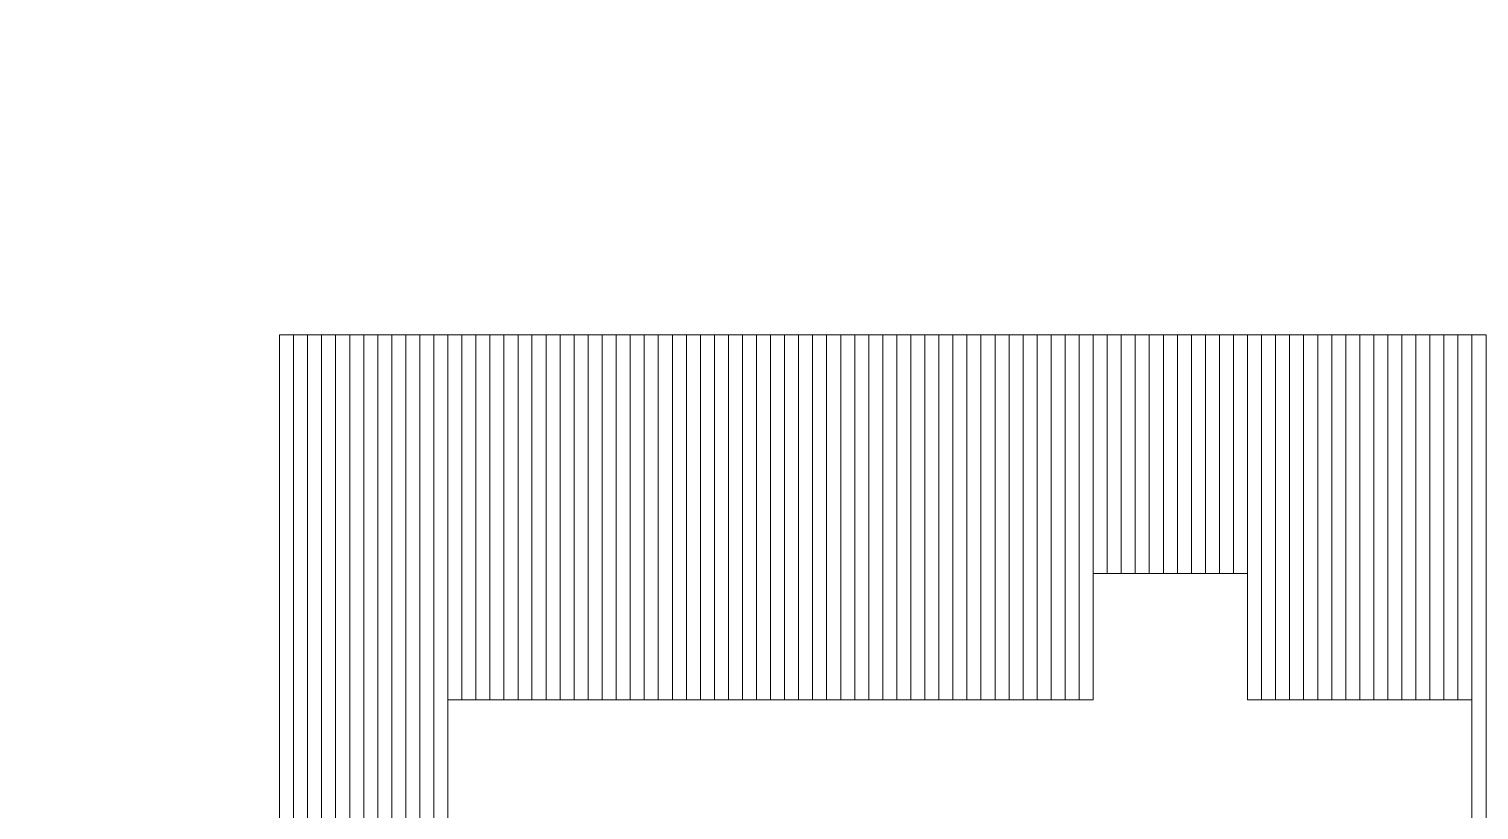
# Model space of a CAD drawing. Header units: millimetres. Extents: x -90 to 99, y -65 to 67.
# Drawn here: x -50.941 to -48.315, y 24.238 to 25.651 of the extents above; entities that cross this region are included whole.
import ezdxf

# ---------------------------------------------------------------- set-up
doc = ezdxf.new("R2010")
doc.units = ezdxf.units.MM
doc.header["$MEASUREMENT"] = 0
doc.layers.add('BG_OUTLINE', color=7, linetype='Continuous')
doc.layers.add('MA_PEN3', color=7, linetype='Continuous')

msp = doc.modelspace()

# ---------------------------------------------------------------- linework, layer by layer
at = {"layer": 'BG_OUTLINE', "color": 3, "lineweight": 9}
msp.add_open_spline([(-71.7269, -61.8795), (-71.7269, -61.8795), (-71.7343, 42.2681), (-71.7343, 42.2681), (-71.7343, 42.2681), (-71.7348, 43.0066), (-71.4419, 43.715), (-70.92, 44.2375), (-70.92, 44.2375), (-70.3982, 44.76), (-69.6866, 45.0538), (-68.9482, 45.0543), (-68.9482, 45.0543), (-68.9482, 45.0543), (75.2046, 45.0543), (75.2046, 45.0543), (75.2046, 45.0543), (76.8319, 45.0552), (78.1763, 43.7805), (78.2661, 42.1556), (78.2661, 42.1556), (78.2661, 42.1556), (78.2661, 31.2814), (78.2661, 31.2814), (78.2661, 31.2814), (78.2661, 31.2814), (72.2646, 31.2814), (72.2646, 31.2814), (72.2646, 31.2814), (72.2646, 31.2814), (72.2646, 26.9814), (72.2646, 26.9814), (72.2646, 26.9814), (72.2646, 26.9814), (78.2661, 26.9814), (78.2661, 26.9814), (78.2661, 26.9814), (78.2661, 26.9814), (78.2661, 18.6553), (78.2661, 18.6553), (78.2661, 18.6553), (78.2661, 18.6553), (72.2496, 18.6553), (72.2496, 18.6553), (72.2496, 18.6553), (72.2496, 18.6553), (72.2496, 14.3553), (72.2496, 14.3553), (72.2496, 14.3553), (72.2496, 14.3553), (78.2661, 14.3553), (78.2661, 14.3553), (78.2661, 14.3553), (78.2661, 14.3553), (78.2661, 9.255), (78.2661, 9.255), (78.2661, 9.255), (78.2661, 9.255), (72.2648, 9.255), (72.2648, 9.255), (72.2648, 9.255), (72.2648, 9.255), (72.2648, 4.955), (72.2648, 4.955), (72.2648, 4.955), (72.2648, 4.955), (78.2661, 4.955), (78.2661, 4.955), (78.2661, 4.955), (78.2661, 4.955), (78.2661, -3.3762), (78.2661, -3.3762), (78.2661, -3.3762), (78.2661, -3.3762), (72.2445, -3.3762), (72.2445, -3.3762), (72.2445, -3.3762), (72.2445, -3.3762), (72.2445, -7.6762), (72.2445, -7.6762), (72.2445, -7.6762), (72.2445, -7.6762), (78.2661, -7.6762), (78.2661, -7.6762), (78.2661, -7.6762), (78.2661, -7.6762), (78.2661, -12.7615), (78.2661, -12.7615), (78.2661, -12.7615), (78.2661, -12.7615), (72.2651, -12.7615), (72.2651, -12.7615), (72.2651, -12.7615), (72.2651, -12.7615), (72.2651, -17.0615), (72.2651, -17.0615), (72.2651, -17.0615), (72.2651, -17.0615), (78.2661, -17.0615), (78.2661, -17.0615), (78.2661, -17.0615), (78.2661, -17.0615), (78.2661, -25.4097), (78.2661, -25.4097), (78.2661, -25.4097), (78.2661, -25.4097), (72.2656, -25.4097), (72.2656, -25.4097), (72.2656, -25.4097), (72.2656, -25.4097), (72.2656, -29.7097), (72.2656, -29.7097), (72.2656, -29.7097), (72.2656, -29.7097), (78.2661, -29.7097), (78.2661, -29.7097), (78.2661, -29.7097), (78.2661, -29.7097), (78.2661, -34.793), (78.2661, -34.793), (78.2661, -34.793), (78.2661, -34.793), (72.2679, -34.793), (72.2679, -34.793), (72.2679, -34.793), (72.2679, -34.793), (72.2679, -39.0929), (72.2679, -39.0929), (72.2679, -39.0929), (72.2679, -39.0929), (78.2661, -39.0929), (78.2661, -39.0929), (78.2661, -39.0929), (78.2661, -39.0929), (78.2661, -47.4269), (78.2661, -47.4269), (78.2661, -47.4269), (78.2661, -47.4269), (72.2679, -47.4269), (72.2679, -47.4269), (72.2679, -47.4269), (72.2679, -47.4269), (72.2679, -51.7269), (72.2679, -51.7269), (72.2679, -51.7269), (72.2679, -51.7269), (78.2661, -51.7269), (78.2661, -51.7269), (78.2661, -51.7269), (78.2661, -51.7269), (78.2661, -51.8138), (78.2661, -51.8138), (78.2661, -51.8138), (78.2661, -51.8138), (78.2656, -61.8468), (78.2656, -61.8468), (78.2656, -61.8468), (78.2661, -62.6669), (77.9407, -63.4536), (77.3612, -64.0339), (77.3612, -64.0339), (76.7817, -64.6142), (75.9915, -64.9405), (75.1713, -64.941), (75.1713, -64.941), (75.1713, -64.941), (-68.6609, -64.9456), (-68.6609, -64.9456), (-68.6609, -64.9456), (-69.4735, -64.9461), (-70.2531, -64.6237), (-70.8281, -64.0495), (-70.8281, -64.0495), (-71.4031, -63.4752), (-71.7264, -62.6922), (-71.7269, -61.8795)], degree=3, knots=[0, 0, 0, 0, 0.022727, 0.022727, 0.022727, 0.022727, 0.045455, 0.045455, 0.045455, 0.045455, 0.068182, 0.068182, 0.068182, 0.068182, 0.090909, 0.090909, 0.090909, 0.090909, 0.113636, 0.113636, 0.113636, 0.113636, 0.136364, 0.136364, 0.136364, 0.136364, 0.159091, 0.159091, 0.159091, 0.159091, 0.181818, 0.181818, 0.181818, 0.181818, 0.204545, 0.204545, 0.204545, 0.204545, 0.227273, 0.227273, 0.227273, 0.227273, 0.25, 0.25, 0.25, 0.25, 0.272727, 0.272727, 0.272727, 0.272727, 0.295455, 0.295455, 0.295455, 0.295455, 0.318182, 0.318182, 0.318182, 0.318182, 0.340909, 0.340909, 0.340909, 0.340909, 0.363636, 0.363636, 0.363636, 0.363636, 0.386364, 0.386364, 0.386364, 0.386364, 0.409091, 0.409091, 0.409091, 0.409091, 0.431818, 0.431818, 0.431818, 0.431818, 0.454545, 0.454545, 0.454545, 0.454545, 0.477273, 0.477273, 0.477273, 0.477273, 0.5, 0.5, 0.5, 0.5, 0.522727, 0.522727, 0.522727, 0.522727, 0.545455, 0.545455, 0.545455, 0.545455, 0.568182, 0.568182, 0.568182, 0.568182, 0.590909, 0.590909, 0.590909, 0.590909, 0.613636, 0.613636, 0.613636, 0.613636, 0.636364, 0.636364, 0.636364, 0.636364, 0.659091, 0.659091, 0.659091, 0.659091, 0.681818, 0.681818, 0.681818, 0.681818, 0.704545, 0.704545, 0.704545, 0.704545, 0.727273, 0.727273, 0.727273, 0.727273, 0.75, 0.75, 0.75, 0.75, 0.772727, 0.772727, 0.772727, 0.772727, 0.795455, 0.795455, 0.795455, 0.795455, 0.818182, 0.818182, 0.818182, 0.818182, 0.840909, 0.840909, 0.840909, 0.840909, 0.863636, 0.863636, 0.863636, 0.863636, 0.886364, 0.886364, 0.886364, 0.886364, 0.909091, 0.909091, 0.909091, 0.909091, 0.931818, 0.931818, 0.931818, 0.931818, 0.954545, 0.954545, 0.954545, 0.954545, 0.977273, 0.977273, 0.977273, 0.977273, 1, 1, 1, 1], dxfattribs=at)
at = {"layer": 'MA_PEN3', "color": 5, "lineweight": 9}
for points in [[(-50.4617, 12.6512), (-50.4617, 12.6512), (-50.4871, 12.6512), (-50.4871, 12.6512), (-50.4871, 12.6512), (-50.4871, 12.6512), (-50.4871, 25.0972), (-50.4871, 25.0972), (-50.4871, 25.0972), (-50.4871, 25.0972), (-50.4617, 25.0972), (-50.4617, 25.0972), (-50.4617, 25.0972), (-50.4617, 25.0972), (-50.4617, 12.6512), (-50.4617, 12.6512)], [(-50.4363, 12.6512), (-50.4363, 12.6512), (-50.4617, 12.6512), (-50.4617, 12.6512), (-50.4617, 12.6512), (-50.4617, 12.6512), (-50.4617, 25.0972), (-50.4617, 25.0972), (-50.4617, 25.0972), (-50.4617, 25.0972), (-50.4363, 25.0972), (-50.4363, 25.0972), (-50.4363, 25.0972), (-50.4363, 25.0972), (-50.4363, 12.6512), (-50.4363, 12.6512)], [(-50.4109, 12.6512), (-50.4109, 12.6512), (-50.4363, 12.6512), (-50.4363, 12.6512), (-50.4363, 12.6512), (-50.4363, 12.6512), (-50.4363, 25.0972), (-50.4363, 25.0972), (-50.4363, 25.0972), (-50.4363, 25.0972), (-50.4109, 25.0972), (-50.4109, 25.0972), (-50.4109, 25.0972), (-50.4109, 25.0972), (-50.4109, 12.6512), (-50.4109, 12.6512)], [(-50.3855, 12.6512), (-50.3855, 12.6512), (-50.4109, 12.6512), (-50.4109, 12.6512), (-50.4109, 12.6512), (-50.4109, 12.6512), (-50.4109, 25.0972), (-50.4109, 25.0972), (-50.4109, 25.0972), (-50.4109, 25.0972), (-50.3855, 25.0972), (-50.3855, 25.0972), (-50.3855, 25.0972), (-50.3855, 25.0972), (-50.3855, 12.6512), (-50.3855, 12.6512)], [(-50.3601, 12.6512), (-50.3601, 12.6512), (-50.3855, 12.6512), (-50.3855, 12.6512), (-50.3855, 12.6512), (-50.3855, 12.6512), (-50.3855, 25.0972), (-50.3855, 25.0972), (-50.3855, 25.0972), (-50.3855, 25.0972), (-50.3601, 25.0972), (-50.3601, 25.0972), (-50.3601, 25.0972), (-50.3601, 25.0972), (-50.3601, 12.6512), (-50.3601, 12.6512)], [(-50.3347, 12.6512), (-50.3347, 12.6512), (-50.3601, 12.6512), (-50.3601, 12.6512), (-50.3601, 12.6512), (-50.3601, 12.6512), (-50.3601, 25.0972), (-50.3601, 25.0972), (-50.3601, 25.0972), (-50.3601, 25.0972), (-50.3347, 25.0972), (-50.3347, 25.0972), (-50.3347, 25.0972), (-50.3347, 25.0972), (-50.3347, 12.6512), (-50.3347, 12.6512)], [(-50.3093, 12.6512), (-50.3093, 12.6512), (-50.3347, 12.6512), (-50.3347, 12.6512), (-50.3347, 12.6512), (-50.3347, 12.6512), (-50.3347, 25.0972), (-50.3347, 25.0972), (-50.3347, 25.0972), (-50.3347, 25.0972), (-50.3093, 25.0972), (-50.3093, 25.0972), (-50.3093, 25.0972), (-50.3093, 25.0972), (-50.3093, 12.6512), (-50.3093, 12.6512)], [(-50.2839, 12.6512), (-50.2839, 12.6512), (-50.3093, 12.6512), (-50.3093, 12.6512), (-50.3093, 12.6512), (-50.3093, 12.6512), (-50.3093, 25.0972), (-50.3093, 25.0972), (-50.3093, 25.0972), (-50.3093, 25.0972), (-50.2839, 25.0972), (-50.2839, 25.0972), (-50.2839, 25.0972), (-50.2839, 25.0972), (-50.2839, 12.6512), (-50.2839, 12.6512)], [(-50.2586, 15.7246), (-50.2586, 15.7246), (-50.2839, 15.7246), (-50.2839, 15.7246), (-50.2839, 15.7246), (-50.2839, 15.7246), (-50.2839, 25.0972), (-50.2839, 25.0972), (-50.2839, 25.0972), (-50.2839, 25.0972), (-50.2586, 25.0972), (-50.2586, 25.0972), (-50.2586, 25.0972), (-50.2586, 25.0972), (-50.2586, 15.7246), (-50.2586, 15.7246)], [(-50.2331, 15.7246), (-50.2331, 15.7246), (-50.2586, 15.7246), (-50.2586, 15.7246), (-50.2586, 15.7246), (-50.2586, 15.7246), (-50.2586, 25.0972), (-50.2586, 25.0972), (-50.2586, 25.0972), (-50.2586, 25.0972), (-50.2331, 25.0972), (-50.2331, 25.0972), (-50.2331, 25.0972), (-50.2331, 25.0972), (-50.2331, 15.7246), (-50.2331, 15.7246)], [(-50.2077, 15.7246), (-50.2077, 15.7246), (-50.2331, 15.7246), (-50.2331, 15.7246), (-50.2331, 15.7246), (-50.2331, 15.7246), (-50.2331, 25.0972), (-50.2331, 25.0972), (-50.2331, 25.0972), (-50.2331, 25.0972), (-50.2077, 25.0972), (-50.2077, 25.0972), (-50.2077, 25.0972), (-50.2077, 25.0972), (-50.2077, 15.7246), (-50.2077, 15.7246)], [(-50.1824, 15.7246), (-50.1824, 15.7246), (-50.2077, 15.7246), (-50.2077, 15.7246), (-50.2077, 15.7246), (-50.2077, 15.7246), (-50.2077, 25.0972), (-50.2077, 25.0972), (-50.2077, 25.0972), (-50.2077, 25.0972), (-50.1824, 25.0972), (-50.1824, 25.0972), (-50.1824, 25.0972), (-50.1824, 25.0972), (-50.1824, 15.7246), (-50.1824, 15.7246)], [(-50.1569, 24.4368), (-50.1569, 24.4368), (-50.1824, 24.4368), (-50.1824, 24.4368), (-50.1824, 24.4368), (-50.1824, 24.4368), (-50.1824, 25.0972), (-50.1824, 25.0972), (-50.1824, 25.0972), (-50.1824, 25.0972), (-50.1569, 25.0972), (-50.1569, 25.0972), (-50.1569, 25.0972), (-50.1569, 25.0972), (-50.1569, 24.4368), (-50.1569, 24.4368)], [(-50.1315, 24.4368), (-50.1315, 24.4368), (-50.1569, 24.4368), (-50.1569, 24.4368), (-50.1569, 24.4368), (-50.1569, 24.4368), (-50.1569, 25.0972), (-50.1569, 25.0972), (-50.1569, 25.0972), (-50.1569, 25.0972), (-50.1315, 25.0972), (-50.1315, 25.0972), (-50.1315, 25.0972), (-50.1315, 25.0972), (-50.1315, 24.4368), (-50.1315, 24.4368)], [(-50.1062, 24.4368), (-50.1062, 24.4368), (-50.1315, 24.4368), (-50.1315, 24.4368), (-50.1315, 24.4368), (-50.1315, 24.4368), (-50.1315, 25.0972), (-50.1315, 25.0972), (-50.1315, 25.0972), (-50.1315, 25.0972), (-50.1062, 25.0972), (-50.1062, 25.0972), (-50.1062, 25.0972), (-50.1062, 25.0972), (-50.1062, 24.4368), (-50.1062, 24.4368)], [(-50.0807, 24.4368), (-50.0807, 24.4368), (-50.1062, 24.4368), (-50.1062, 24.4368), (-50.1062, 24.4368), (-50.1062, 24.4368), (-50.1062, 25.0972), (-50.1062, 25.0972), (-50.1062, 25.0972), (-50.1062, 25.0972), (-50.0807, 25.0972), (-50.0807, 25.0972), (-50.0807, 25.0972), (-50.0807, 25.0972), (-50.0807, 24.4368), (-50.0807, 24.4368)], [(-50.0553, 24.4368), (-50.0553, 24.4368), (-50.0807, 24.4368), (-50.0807, 24.4368), (-50.0807, 24.4368), (-50.0807, 24.4368), (-50.0807, 25.0972), (-50.0807, 25.0972), (-50.0807, 25.0972), (-50.0807, 25.0972), (-50.0553, 25.0972), (-50.0553, 25.0972), (-50.0553, 25.0972), (-50.0553, 25.0972), (-50.0553, 24.4368), (-50.0553, 24.4368)], [(-50.03, 24.4368), (-50.03, 24.4368), (-50.0553, 24.4368), (-50.0553, 24.4368), (-50.0553, 24.4368), (-50.0553, 24.4368), (-50.0553, 25.0972), (-50.0553, 25.0972), (-50.0553, 25.0972), (-50.0553, 25.0972), (-50.03, 25.0972), (-50.03, 25.0972), (-50.03, 25.0972), (-50.03, 25.0972), (-50.03, 24.4368), (-50.03, 24.4368)], [(-50.0045, 24.4368), (-50.0045, 24.4368), (-50.03, 24.4368), (-50.03, 24.4368), (-50.03, 24.4368), (-50.03, 24.4368), (-50.03, 25.0972), (-50.03, 25.0972), (-50.03, 25.0972), (-50.03, 25.0972), (-50.0045, 25.0972), (-50.0045, 25.0972), (-50.0045, 25.0972), (-50.0045, 25.0972), (-50.0045, 24.4368), (-50.0045, 24.4368)], [(-49.9791, 24.4368), (-49.9791, 24.4368), (-50.0045, 24.4368), (-50.0045, 24.4368), (-50.0045, 24.4368), (-50.0045, 24.4368), (-50.0045, 25.0972), (-50.0045, 25.0972), (-50.0045, 25.0972), (-50.0045, 25.0972), (-49.9791, 25.0972), (-49.9791, 25.0972), (-49.9791, 25.0972), (-49.9791, 25.0972), (-49.9791, 24.4368), (-49.9791, 24.4368)], [(-49.9538, 24.4368), (-49.9538, 24.4368), (-49.9791, 24.4368), (-49.9791, 24.4368), (-49.9791, 24.4368), (-49.9791, 24.4368), (-49.9791, 25.0972), (-49.9791, 25.0972), (-49.9791, 25.0972), (-49.9791, 25.0972), (-49.9538, 25.0972), (-49.9538, 25.0972), (-49.9538, 25.0972), (-49.9538, 25.0972), (-49.9538, 24.4368), (-49.9538, 24.4368)], [(-49.9283, 24.4368), (-49.9283, 24.4368), (-49.9538, 24.4368), (-49.9538, 24.4368), (-49.9538, 24.4368), (-49.9538, 24.4368), (-49.9538, 25.0972), (-49.9538, 25.0972), (-49.9538, 25.0972), (-49.9538, 25.0972), (-49.9283, 25.0972), (-49.9283, 25.0972), (-49.9283, 25.0972), (-49.9283, 25.0972), (-49.9283, 24.4368), (-49.9283, 24.4368)], [(-49.9029, 24.4368), (-49.9029, 24.4368), (-49.9283, 24.4368), (-49.9283, 24.4368), (-49.9283, 24.4368), (-49.9283, 24.4368), (-49.9283, 25.0972), (-49.9283, 25.0972), (-49.9283, 25.0972), (-49.9283, 25.0972), (-49.9029, 25.0972), (-49.9029, 25.0972), (-49.9029, 25.0972), (-49.9029, 25.0972), (-49.9029, 24.4368), (-49.9029, 24.4368)], [(-49.8776, 24.4368), (-49.8776, 24.4368), (-49.9029, 24.4368), (-49.9029, 24.4368), (-49.9029, 24.4368), (-49.9029, 24.4368), (-49.9029, 25.0972), (-49.9029, 25.0972), (-49.9029, 25.0972), (-49.9029, 25.0972), (-49.8776, 25.0972), (-49.8776, 25.0972), (-49.8776, 25.0972), (-49.8776, 25.0972), (-49.8776, 24.4368), (-49.8776, 24.4368)], [(-49.8521, 24.4368), (-49.8521, 24.4368), (-49.8776, 24.4368), (-49.8776, 24.4368), (-49.8776, 24.4368), (-49.8776, 24.4368), (-49.8776, 25.0972), (-49.8776, 25.0972), (-49.8776, 25.0972), (-49.8776, 25.0972), (-49.8521, 25.0972), (-49.8521, 25.0972), (-49.8521, 25.0972), (-49.8521, 25.0972), (-49.8521, 24.4368), (-49.8521, 24.4368)], [(-49.8267, 24.4368), (-49.8267, 24.4368), (-49.8521, 24.4368), (-49.8521, 24.4368), (-49.8521, 24.4368), (-49.8521, 24.4368), (-49.8521, 25.0972), (-49.8521, 25.0972), (-49.8521, 25.0972), (-49.8521, 25.0972), (-49.8267, 25.0972), (-49.8267, 25.0972), (-49.8267, 25.0972), (-49.8267, 25.0972), (-49.8267, 24.4368), (-49.8267, 24.4368)], [(-49.8014, 24.4368), (-49.8014, 24.4368), (-49.8267, 24.4368), (-49.8267, 24.4368), (-49.8267, 24.4368), (-49.8267, 24.4368), (-49.8267, 25.0972), (-49.8267, 25.0972), (-49.8267, 25.0972), (-49.8267, 25.0972), (-49.8014, 25.0972), (-49.8014, 25.0972), (-49.8014, 25.0972), (-49.8014, 25.0972), (-49.8014, 24.4368), (-49.8014, 24.4368)], [(-49.7759, 24.4368), (-49.7759, 24.4368), (-49.8014, 24.4368), (-49.8014, 24.4368), (-49.8014, 24.4368), (-49.8014, 24.4368), (-49.8014, 25.0972), (-49.8014, 25.0972), (-49.8014, 25.0972), (-49.8014, 25.0972), (-49.7759, 25.0972), (-49.7759, 25.0972), (-49.7759, 25.0972), (-49.7759, 25.0972), (-49.7759, 24.4368), (-49.7759, 24.4368)], [(-49.7505, 24.4368), (-49.7505, 24.4368), (-49.7759, 24.4368), (-49.7759, 24.4368), (-49.7759, 24.4368), (-49.7759, 24.4368), (-49.7759, 25.0972), (-49.7759, 25.0972), (-49.7759, 25.0972), (-49.7759, 25.0972), (-49.7505, 25.0972), (-49.7505, 25.0972), (-49.7505, 25.0972), (-49.7505, 25.0972), (-49.7505, 24.4368), (-49.7505, 24.4368)], [(-49.7252, 24.4368), (-49.7252, 24.4368), (-49.7505, 24.4368), (-49.7505, 24.4368), (-49.7505, 24.4368), (-49.7505, 24.4368), (-49.7505, 25.0972), (-49.7505, 25.0972), (-49.7505, 25.0972), (-49.7505, 25.0972), (-49.7252, 25.0972), (-49.7252, 25.0972), (-49.7252, 25.0972), (-49.7252, 25.0972), (-49.7252, 24.4368), (-49.7252, 24.4368)], [(-49.6997, 24.4368), (-49.6997, 24.4368), (-49.7252, 24.4368), (-49.7252, 24.4368), (-49.7252, 24.4368), (-49.7252, 24.4368), (-49.7252, 25.0972), (-49.7252, 25.0972), (-49.7252, 25.0972), (-49.7252, 25.0972), (-49.6997, 25.0972), (-49.6997, 25.0972), (-49.6997, 25.0972), (-49.6997, 25.0972), (-49.6997, 24.4368), (-49.6997, 24.4368)], [(-49.6743, 24.4368), (-49.6743, 24.4368), (-49.6997, 24.4368), (-49.6997, 24.4368), (-49.6997, 24.4368), (-49.6997, 24.4368), (-49.6997, 25.0972), (-49.6997, 25.0972), (-49.6997, 25.0972), (-49.6997, 25.0972), (-49.6743, 25.0972), (-49.6743, 25.0972), (-49.6743, 25.0972), (-49.6743, 25.0972), (-49.6743, 24.4368), (-49.6743, 24.4368)], [(-49.649, 24.4368), (-49.649, 24.4368), (-49.6743, 24.4368), (-49.6743, 24.4368), (-49.6743, 24.4368), (-49.6743, 24.4368), (-49.6743, 25.0972), (-49.6743, 25.0972), (-49.6743, 25.0972), (-49.6743, 25.0972), (-49.649, 25.0972), (-49.649, 25.0972), (-49.649, 25.0972), (-49.649, 25.0972), (-49.649, 24.4368), (-49.649, 24.4368)], [(-49.6235, 24.4368), (-49.6235, 24.4368), (-49.649, 24.4368), (-49.649, 24.4368), (-49.649, 24.4368), (-49.649, 24.4368), (-49.649, 25.0972), (-49.649, 25.0972), (-49.649, 25.0972), (-49.649, 25.0972), (-49.6235, 25.0972), (-49.6235, 25.0972), (-49.6235, 25.0972), (-49.6235, 25.0972), (-49.6235, 24.4368), (-49.6235, 24.4368)], [(-49.5981, 24.4368), (-49.5981, 24.4368), (-49.6235, 24.4368), (-49.6235, 24.4368), (-49.6235, 24.4368), (-49.6235, 24.4368), (-49.6235, 25.0972), (-49.6235, 25.0972), (-49.6235, 25.0972), (-49.6235, 25.0972), (-49.5981, 25.0972), (-49.5981, 25.0972), (-49.5981, 25.0972), (-49.5981, 25.0972), (-49.5981, 24.4368), (-49.5981, 24.4368)], [(-49.5728, 24.4368), (-49.5728, 24.4368), (-49.5981, 24.4368), (-49.5981, 24.4368), (-49.5981, 24.4368), (-49.5981, 24.4368), (-49.5981, 25.0972), (-49.5981, 25.0972), (-49.5981, 25.0972), (-49.5981, 25.0972), (-49.5728, 25.0972), (-49.5728, 25.0972), (-49.5728, 25.0972), (-49.5728, 25.0972), (-49.5728, 24.4368), (-49.5728, 24.4368)], [(-49.5473, 24.4368), (-49.5473, 24.4368), (-49.5728, 24.4368), (-49.5728, 24.4368), (-49.5728, 24.4368), (-49.5728, 24.4368), (-49.5728, 25.0972), (-49.5728, 25.0972), (-49.5728, 25.0972), (-49.5728, 25.0972), (-49.5473, 25.0972), (-49.5473, 25.0972), (-49.5473, 25.0972), (-49.5473, 25.0972), (-49.5473, 24.4368), (-49.5473, 24.4368)], [(-49.5219, 24.4368), (-49.5219, 24.4368), (-49.5473, 24.4368), (-49.5473, 24.4368), (-49.5473, 24.4368), (-49.5473, 24.4368), (-49.5473, 25.0972), (-49.5473, 25.0972), (-49.5473, 25.0972), (-49.5473, 25.0972), (-49.5219, 25.0972), (-49.5219, 25.0972), (-49.5219, 25.0972), (-49.5219, 25.0972), (-49.5219, 24.4368), (-49.5219, 24.4368)], [(-49.4966, 24.4368), (-49.4966, 24.4368), (-49.5219, 24.4368), (-49.5219, 24.4368), (-49.5219, 24.4368), (-49.5219, 24.4368), (-49.5219, 25.0972), (-49.5219, 25.0972), (-49.5219, 25.0972), (-49.5219, 25.0972), (-49.4966, 25.0972), (-49.4966, 25.0972), (-49.4966, 25.0972), (-49.4966, 25.0972), (-49.4966, 24.4368), (-49.4966, 24.4368)], [(-49.4711, 24.4368), (-49.4711, 24.4368), (-49.4966, 24.4368), (-49.4966, 24.4368), (-49.4966, 24.4368), (-49.4966, 24.4368), (-49.4966, 25.0972), (-49.4966, 25.0972), (-49.4966, 25.0972), (-49.4966, 25.0972), (-49.4711, 25.0972), (-49.4711, 25.0972), (-49.4711, 25.0972), (-49.4711, 25.0972), (-49.4711, 24.4368), (-49.4711, 24.4368)], [(-49.4457, 24.4368), (-49.4457, 24.4368), (-49.4711, 24.4368), (-49.4711, 24.4368), (-49.4711, 24.4368), (-49.4711, 24.4368), (-49.4711, 25.0972), (-49.4711, 25.0972), (-49.4711, 25.0972), (-49.4711, 25.0972), (-49.4457, 25.0972), (-49.4457, 25.0972), (-49.4457, 25.0972), (-49.4457, 25.0972), (-49.4457, 24.4368), (-49.4457, 24.4368)], [(-49.4204, 24.4368), (-49.4204, 24.4368), (-49.4457, 24.4368), (-49.4457, 24.4368), (-49.4457, 24.4368), (-49.4457, 24.4368), (-49.4457, 25.0972), (-49.4457, 25.0972), (-49.4457, 25.0972), (-49.4457, 25.0972), (-49.4204, 25.0972), (-49.4204, 25.0972), (-49.4204, 25.0972), (-49.4204, 25.0972), (-49.4204, 24.4368), (-49.4204, 24.4368)], [(-49.3949, 24.4368), (-49.3949, 24.4368), (-49.4204, 24.4368), (-49.4204, 24.4368), (-49.4204, 24.4368), (-49.4204, 24.4368), (-49.4204, 25.0972), (-49.4204, 25.0972), (-49.4204, 25.0972), (-49.4204, 25.0972), (-49.3949, 25.0972), (-49.3949, 25.0972), (-49.3949, 25.0972), (-49.3949, 25.0972), (-49.3949, 24.4368), (-49.3949, 24.4368)], [(-49.3695, 24.4368), (-49.3695, 24.4368), (-49.3949, 24.4368), (-49.3949, 24.4368), (-49.3949, 24.4368), (-49.3949, 24.4368), (-49.3949, 25.0972), (-49.3949, 25.0972), (-49.3949, 25.0972), (-49.3949, 25.0972), (-49.3695, 25.0972), (-49.3695, 25.0972), (-49.3695, 25.0972), (-49.3695, 25.0972), (-49.3695, 24.4368), (-49.3695, 24.4368)], [(-49.3442, 24.4368), (-49.3442, 24.4368), (-49.3695, 24.4368), (-49.3695, 24.4368), (-49.3695, 24.4368), (-49.3695, 24.4368), (-49.3695, 25.0972), (-49.3695, 25.0972), (-49.3695, 25.0972), (-49.3695, 25.0972), (-49.3442, 25.0972), (-49.3442, 25.0972), (-49.3442, 25.0972), (-49.3442, 25.0972), (-49.3442, 24.4368), (-49.3442, 24.4368)], [(-49.3187, 24.4368), (-49.3187, 24.4368), (-49.3442, 24.4368), (-49.3442, 24.4368), (-49.3442, 24.4368), (-49.3442, 24.4368), (-49.3442, 25.0972), (-49.3442, 25.0972), (-49.3442, 25.0972), (-49.3442, 25.0972), (-49.3187, 25.0972), (-49.3187, 25.0972), (-49.3187, 25.0972), (-49.3187, 25.0972), (-49.3187, 24.4368), (-49.3187, 24.4368)], [(-49.2933, 24.4368), (-49.2933, 24.4368), (-49.3187, 24.4368), (-49.3187, 24.4368), (-49.3187, 24.4368), (-49.3187, 24.4368), (-49.3187, 25.0972), (-49.3187, 25.0972), (-49.3187, 25.0972), (-49.3187, 25.0972), (-49.2933, 25.0972), (-49.2933, 25.0972), (-49.2933, 25.0972), (-49.2933, 25.0972), (-49.2933, 24.4368), (-49.2933, 24.4368)], [(-49.268, 24.4368), (-49.268, 24.4368), (-49.2933, 24.4368), (-49.2933, 24.4368), (-49.2933, 24.4368), (-49.2933, 24.4368), (-49.2933, 25.0972), (-49.2933, 25.0972), (-49.2933, 25.0972), (-49.2933, 25.0972), (-49.268, 25.0972), (-49.268, 25.0972), (-49.268, 25.0972), (-49.268, 25.0972), (-49.268, 24.4368), (-49.268, 24.4368)], [(-49.2425, 24.4368), (-49.2425, 24.4368), (-49.268, 24.4368), (-49.268, 24.4368), (-49.268, 24.4368), (-49.268, 24.4368), (-49.268, 25.0972), (-49.268, 25.0972), (-49.268, 25.0972), (-49.268, 25.0972), (-49.2425, 25.0972), (-49.2425, 25.0972), (-49.2425, 25.0972), (-49.2425, 25.0972), (-49.2425, 24.4368), (-49.2425, 24.4368)], [(-49.2171, 24.4368), (-49.2171, 24.4368), (-49.2425, 24.4368), (-49.2425, 24.4368), (-49.2425, 24.4368), (-49.2425, 24.4368), (-49.2425, 25.0972), (-49.2425, 25.0972), (-49.2425, 25.0972), (-49.2425, 25.0972), (-49.2171, 25.0972), (-49.2171, 25.0972), (-49.2171, 25.0972), (-49.2171, 25.0972), (-49.2171, 24.4368), (-49.2171, 24.4368)], [(-49.1917, 24.4368), (-49.1917, 24.4368), (-49.2171, 24.4368), (-49.2171, 24.4368), (-49.2171, 24.4368), (-49.2171, 24.4368), (-49.2171, 25.0972), (-49.2171, 25.0972), (-49.2171, 25.0972), (-49.2171, 25.0972), (-49.1917, 25.0972), (-49.1917, 25.0972), (-49.1917, 25.0972), (-49.1917, 25.0972), (-49.1917, 24.4368), (-49.1917, 24.4368)], [(-49.1663, 24.4368), (-49.1663, 24.4368), (-49.1917, 24.4368), (-49.1917, 24.4368), (-49.1917, 24.4368), (-49.1917, 24.4368), (-49.1917, 25.0972), (-49.1917, 25.0972), (-49.1917, 25.0972), (-49.1917, 25.0972), (-49.1663, 25.0972), (-49.1663, 25.0972), (-49.1663, 25.0972), (-49.1663, 25.0972), (-49.1663, 24.4368), (-49.1663, 24.4368)], [(-49.1409, 24.4368), (-49.1409, 24.4368), (-49.1663, 24.4368), (-49.1663, 24.4368), (-49.1663, 24.4368), (-49.1663, 24.4368), (-49.1663, 25.0972), (-49.1663, 25.0972), (-49.1663, 25.0972), (-49.1663, 25.0972), (-49.1409, 25.0972), (-49.1409, 25.0972), (-49.1409, 25.0972), (-49.1409, 25.0972), (-49.1409, 24.4368), (-49.1409, 24.4368)], [(-49.1155, 24.4368), (-49.1155, 24.4368), (-49.1409, 24.4368), (-49.1409, 24.4368), (-49.1409, 24.4368), (-49.1409, 24.4368), (-49.1409, 25.0972), (-49.1409, 25.0972), (-49.1409, 25.0972), (-49.1409, 25.0972), (-49.1155, 25.0972), (-49.1155, 25.0972), (-49.1155, 25.0972), (-49.1155, 25.0972), (-49.1155, 24.4368), (-49.1155, 24.4368)], [(-49.0901, 24.4368), (-49.0901, 24.4368), (-49.1155, 24.4368), (-49.1155, 24.4368), (-49.1155, 24.4368), (-49.1155, 24.4368), (-49.1155, 25.0972), (-49.1155, 25.0972), (-49.1155, 25.0972), (-49.1155, 25.0972), (-49.0901, 25.0972), (-49.0901, 25.0972), (-49.0901, 25.0972), (-49.0901, 25.0972), (-49.0901, 24.4368), (-49.0901, 24.4368)], [(-49.0647, 24.4368), (-49.0647, 24.4368), (-49.0901, 24.4368), (-49.0901, 24.4368), (-49.0901, 24.4368), (-49.0901, 24.4368), (-49.0901, 25.0972), (-49.0901, 25.0972), (-49.0901, 25.0972), (-49.0901, 25.0972), (-49.0647, 25.0972), (-49.0647, 25.0972), (-49.0647, 25.0972), (-49.0647, 25.0972), (-49.0647, 24.4368), (-49.0647, 24.4368)], [(-49.0393, 24.4368), (-49.0393, 24.4368), (-49.0647, 24.4368), (-49.0647, 24.4368), (-49.0647, 24.4368), (-49.0647, 24.4368), (-49.0647, 25.0972), (-49.0647, 25.0972), (-49.0647, 25.0972), (-49.0647, 25.0972), (-49.0393, 25.0972), (-49.0393, 25.0972), (-49.0393, 25.0972), (-49.0393, 25.0972), (-49.0393, 24.4368), (-49.0393, 24.4368)], [(-49.0139, 24.4368), (-49.0139, 24.4368), (-49.0393, 24.4368), (-49.0393, 24.4368), (-49.0393, 24.4368), (-49.0393, 24.4368), (-49.0393, 25.0972), (-49.0393, 25.0972), (-49.0393, 25.0972), (-49.0393, 25.0972), (-49.0139, 25.0972), (-49.0139, 25.0972), (-49.0139, 25.0972), (-49.0139, 25.0972), (-49.0139, 24.4368), (-49.0139, 24.4368)], [(-48.9885, 24.6654), (-48.9885, 24.6654), (-49.0139, 24.6654), (-49.0139, 24.6654), (-49.0139, 24.6654), (-49.0139, 24.6654), (-49.0139, 25.0972), (-49.0139, 25.0972), (-49.0139, 25.0972), (-49.0139, 25.0972), (-48.9885, 25.0972), (-48.9885, 25.0972), (-48.9885, 25.0972), (-48.9885, 25.0972), (-48.9885, 24.6654), (-48.9885, 24.6654)], [(-48.9631, 24.6654), (-48.9631, 24.6654), (-48.9885, 24.6654), (-48.9885, 24.6654), (-48.9885, 24.6654), (-48.9885, 24.6654), (-48.9885, 25.0972), (-48.9885, 25.0972), (-48.9885, 25.0972), (-48.9885, 25.0972), (-48.9631, 25.0972), (-48.9631, 25.0972), (-48.9631, 25.0972), (-48.9631, 25.0972), (-48.9631, 24.6654), (-48.9631, 24.6654)], [(-48.9377, 24.6654), (-48.9377, 24.6654), (-48.9631, 24.6654), (-48.9631, 24.6654), (-48.9631, 24.6654), (-48.9631, 24.6654), (-48.9631, 25.0972), (-48.9631, 25.0972), (-48.9631, 25.0972), (-48.9631, 25.0972), (-48.9377, 25.0972), (-48.9377, 25.0972), (-48.9377, 25.0972), (-48.9377, 25.0972), (-48.9377, 24.6654), (-48.9377, 24.6654)], [(-48.9123, 24.6654), (-48.9123, 24.6654), (-48.9377, 24.6654), (-48.9377, 24.6654), (-48.9377, 24.6654), (-48.9377, 24.6654), (-48.9377, 25.0972), (-48.9377, 25.0972), (-48.9377, 25.0972), (-48.9377, 25.0972), (-48.9123, 25.0972), (-48.9123, 25.0972), (-48.9123, 25.0972), (-48.9123, 25.0972), (-48.9123, 24.6654), (-48.9123, 24.6654)], [(-48.8869, 24.6654), (-48.8869, 24.6654), (-48.9123, 24.6654), (-48.9123, 24.6654), (-48.9123, 24.6654), (-48.9123, 24.6654), (-48.9123, 25.0972), (-48.9123, 25.0972), (-48.9123, 25.0972), (-48.9123, 25.0972), (-48.8869, 25.0972), (-48.8869, 25.0972), (-48.8869, 25.0972), (-48.8869, 25.0972), (-48.8869, 24.6654), (-48.8869, 24.6654)], [(-48.8615, 24.6654), (-48.8615, 24.6654), (-48.8869, 24.6654), (-48.8869, 24.6654), (-48.8869, 24.6654), (-48.8869, 24.6654), (-48.8869, 25.0972), (-48.8869, 25.0972), (-48.8869, 25.0972), (-48.8869, 25.0972), (-48.8615, 25.0972), (-48.8615, 25.0972), (-48.8615, 25.0972), (-48.8615, 25.0972), (-48.8615, 24.6654), (-48.8615, 24.6654)], [(-48.8361, 24.6654), (-48.8361, 24.6654), (-48.8615, 24.6654), (-48.8615, 24.6654), (-48.8615, 24.6654), (-48.8615, 24.6654), (-48.8615, 25.0972), (-48.8615, 25.0972), (-48.8615, 25.0972), (-48.8615, 25.0972), (-48.8361, 25.0972), (-48.8361, 25.0972), (-48.8361, 25.0972), (-48.8361, 25.0972), (-48.8361, 24.6654), (-48.8361, 24.6654)], [(-48.8107, 24.6654), (-48.8107, 24.6654), (-48.8361, 24.6654), (-48.8361, 24.6654), (-48.8361, 24.6654), (-48.8361, 24.6654), (-48.8361, 25.0972), (-48.8361, 25.0972), (-48.8361, 25.0972), (-48.8361, 25.0972), (-48.8107, 25.0972), (-48.8107, 25.0972), (-48.8107, 25.0972), (-48.8107, 25.0972), (-48.8107, 24.6654), (-48.8107, 24.6654)], [(-48.7853, 24.6654), (-48.7853, 24.6654), (-48.8107, 24.6654), (-48.8107, 24.6654), (-48.8107, 24.6654), (-48.8107, 24.6654), (-48.8107, 25.0972), (-48.8107, 25.0972), (-48.8107, 25.0972), (-48.8107, 25.0972), (-48.7853, 25.0972), (-48.7853, 25.0972), (-48.7853, 25.0972), (-48.7853, 25.0972), (-48.7853, 24.6654), (-48.7853, 24.6654)], [(-48.7599, 24.6654), (-48.7599, 24.6654), (-48.7853, 24.6654), (-48.7853, 24.6654), (-48.7853, 24.6654), (-48.7853, 24.6654), (-48.7853, 25.0972), (-48.7853, 25.0972), (-48.7853, 25.0972), (-48.7853, 25.0972), (-48.7599, 25.0972), (-48.7599, 25.0972), (-48.7599, 25.0972), (-48.7599, 25.0972), (-48.7599, 24.6654), (-48.7599, 24.6654)], [(-48.7345, 24.6654), (-48.7345, 24.6654), (-48.7599, 24.6654), (-48.7599, 24.6654), (-48.7599, 24.6654), (-48.7599, 24.6654), (-48.7599, 25.0972), (-48.7599, 25.0972), (-48.7599, 25.0972), (-48.7599, 25.0972), (-48.7345, 25.0972), (-48.7345, 25.0972), (-48.7345, 25.0972), (-48.7345, 25.0972), (-48.7345, 24.6654), (-48.7345, 24.6654)], [(-48.7091, 24.4368), (-48.7091, 24.4368), (-48.7345, 24.4368), (-48.7345, 24.4368), (-48.7345, 24.4368), (-48.7345, 24.4368), (-48.7345, 25.0972), (-48.7345, 25.0972), (-48.7345, 25.0972), (-48.7345, 25.0972), (-48.7091, 25.0972), (-48.7091, 25.0972), (-48.7091, 25.0972), (-48.7091, 25.0972), (-48.7091, 24.4368), (-48.7091, 24.4368)], [(-48.6837, 24.4368), (-48.6837, 24.4368), (-48.7091, 24.4368), (-48.7091, 24.4368), (-48.7091, 24.4368), (-48.7091, 24.4368), (-48.7091, 25.0972), (-48.7091, 25.0972), (-48.7091, 25.0972), (-48.7091, 25.0972), (-48.6837, 25.0972), (-48.6837, 25.0972), (-48.6837, 25.0972), (-48.6837, 25.0972), (-48.6837, 24.4368), (-48.6837, 24.4368)], [(-48.6583, 24.4368), (-48.6583, 24.4368), (-48.6837, 24.4368), (-48.6837, 24.4368), (-48.6837, 24.4368), (-48.6837, 24.4368), (-48.6837, 25.0972), (-48.6837, 25.0972), (-48.6837, 25.0972), (-48.6837, 25.0972), (-48.6583, 25.0972), (-48.6583, 25.0972), (-48.6583, 25.0972), (-48.6583, 25.0972), (-48.6583, 24.4368), (-48.6583, 24.4368)], [(-48.6329, 24.4368), (-48.6329, 24.4368), (-48.6583, 24.4368), (-48.6583, 24.4368), (-48.6583, 24.4368), (-48.6583, 24.4368), (-48.6583, 25.0972), (-48.6583, 25.0972), (-48.6583, 25.0972), (-48.6583, 25.0972), (-48.6329, 25.0972), (-48.6329, 25.0972), (-48.6329, 25.0972), (-48.6329, 25.0972), (-48.6329, 24.4368), (-48.6329, 24.4368)], [(-48.6075, 24.4368), (-48.6075, 24.4368), (-48.6329, 24.4368), (-48.6329, 24.4368), (-48.6329, 24.4368), (-48.6329, 24.4368), (-48.6329, 25.0972), (-48.6329, 25.0972), (-48.6329, 25.0972), (-48.6329, 25.0972), (-48.6075, 25.0972), (-48.6075, 25.0972), (-48.6075, 25.0972), (-48.6075, 25.0972), (-48.6075, 24.4368), (-48.6075, 24.4368)], [(-48.5821, 24.4368), (-48.5821, 24.4368), (-48.6075, 24.4368), (-48.6075, 24.4368), (-48.6075, 24.4368), (-48.6075, 24.4368), (-48.6075, 25.0972), (-48.6075, 25.0972), (-48.6075, 25.0972), (-48.6075, 25.0972), (-48.5821, 25.0972), (-48.5821, 25.0972), (-48.5821, 25.0972), (-48.5821, 25.0972), (-48.5821, 24.4368), (-48.5821, 24.4368)], [(-48.5567, 24.4368), (-48.5567, 24.4368), (-48.5821, 24.4368), (-48.5821, 24.4368), (-48.5821, 24.4368), (-48.5821, 24.4368), (-48.5821, 25.0972), (-48.5821, 25.0972), (-48.5821, 25.0972), (-48.5821, 25.0972), (-48.5567, 25.0972), (-48.5567, 25.0972), (-48.5567, 25.0972), (-48.5567, 25.0972), (-48.5567, 24.4368), (-48.5567, 24.4368)], [(-48.5313, 24.4368), (-48.5313, 24.4368), (-48.5567, 24.4368), (-48.5567, 24.4368), (-48.5567, 24.4368), (-48.5567, 24.4368), (-48.5567, 25.0972), (-48.5567, 25.0972), (-48.5567, 25.0972), (-48.5567, 25.0972), (-48.5313, 25.0972), (-48.5313, 25.0972), (-48.5313, 25.0972), (-48.5313, 25.0972), (-48.5313, 24.4368), (-48.5313, 24.4368)], [(-48.5059, 24.4368), (-48.5059, 24.4368), (-48.5313, 24.4368), (-48.5313, 24.4368), (-48.5313, 24.4368), (-48.5313, 24.4368), (-48.5313, 25.0972), (-48.5313, 25.0972), (-48.5313, 25.0972), (-48.5313, 25.0972), (-48.5059, 25.0972), (-48.5059, 25.0972), (-48.5059, 25.0972), (-48.5059, 25.0972), (-48.5059, 24.4368), (-48.5059, 24.4368)], [(-48.4805, 24.4368), (-48.4805, 24.4368), (-48.5059, 24.4368), (-48.5059, 24.4368), (-48.5059, 24.4368), (-48.5059, 24.4368), (-48.5059, 25.0972), (-48.5059, 25.0972), (-48.5059, 25.0972), (-48.5059, 25.0972), (-48.4805, 25.0972), (-48.4805, 25.0972), (-48.4805, 25.0972), (-48.4805, 25.0972), (-48.4805, 24.4368), (-48.4805, 24.4368)], [(-48.4551, 24.4368), (-48.4551, 24.4368), (-48.4805, 24.4368), (-48.4805, 24.4368), (-48.4805, 24.4368), (-48.4805, 24.4368), (-48.4805, 25.0972), (-48.4805, 25.0972), (-48.4805, 25.0972), (-48.4805, 25.0972), (-48.4551, 25.0972), (-48.4551, 25.0972), (-48.4551, 25.0972), (-48.4551, 25.0972), (-48.4551, 24.4368), (-48.4551, 24.4368)], [(-48.4297, 24.4368), (-48.4297, 24.4368), (-48.4551, 24.4368), (-48.4551, 24.4368), (-48.4551, 24.4368), (-48.4551, 24.4368), (-48.4551, 25.0972), (-48.4551, 25.0972), (-48.4551, 25.0972), (-48.4551, 25.0972), (-48.4297, 25.0972), (-48.4297, 25.0972), (-48.4297, 25.0972), (-48.4297, 25.0972), (-48.4297, 24.4368), (-48.4297, 24.4368)], [(-48.4043, 24.4368), (-48.4043, 24.4368), (-48.4297, 24.4368), (-48.4297, 24.4368), (-48.4297, 24.4368), (-48.4297, 24.4368), (-48.4297, 25.0972), (-48.4297, 25.0972), (-48.4297, 25.0972), (-48.4297, 25.0972), (-48.4043, 25.0972), (-48.4043, 25.0972), (-48.4043, 25.0972), (-48.4043, 25.0972), (-48.4043, 24.4368), (-48.4043, 24.4368)], [(-48.3789, 24.4368), (-48.3789, 24.4368), (-48.4043, 24.4368), (-48.4043, 24.4368), (-48.4043, 24.4368), (-48.4043, 24.4368), (-48.4043, 25.0972), (-48.4043, 25.0972), (-48.4043, 25.0972), (-48.4043, 25.0972), (-48.3789, 25.0972), (-48.3789, 25.0972), (-48.3789, 25.0972), (-48.3789, 25.0972), (-48.3789, 24.4368), (-48.3789, 24.4368)], [(-48.3535, 24.4368), (-48.3535, 24.4368), (-48.3789, 24.4368), (-48.3789, 24.4368), (-48.3789, 24.4368), (-48.3789, 24.4368), (-48.3789, 25.0972), (-48.3789, 25.0972), (-48.3789, 25.0972), (-48.3789, 25.0972), (-48.3535, 25.0972), (-48.3535, 25.0972), (-48.3535, 25.0972), (-48.3535, 25.0972), (-48.3535, 24.4368), (-48.3535, 24.4368)], [(-48.3281, 24.4368), (-48.3281, 24.4368), (-48.3535, 24.4368), (-48.3535, 24.4368), (-48.3535, 24.4368), (-48.3535, 24.4368), (-48.3535, 25.0972), (-48.3535, 25.0972), (-48.3535, 25.0972), (-48.3535, 25.0972), (-48.3281, 25.0972), (-48.3281, 25.0972), (-48.3281, 25.0972), (-48.3281, 25.0972), (-48.3281, 24.4368), (-48.3281, 24.4368)], [(-48.3027, 23.0652), (-48.3027, 23.0652), (-48.3281, 23.0652), (-48.3281, 23.0652), (-48.3281, 23.0652), (-48.3281, 23.0652), (-48.3281, 25.0972), (-48.3281, 25.0972), (-48.3281, 25.0972), (-48.3281, 25.0972), (-48.3027, 25.0972), (-48.3027, 25.0972), (-48.3027, 25.0972), (-48.3027, 25.0972), (-48.3027, 23.0652), (-48.3027, 23.0652)]]:
    msp.add_open_spline(points, degree=3, knots=[0, 0, 0, 0, 0.25, 0.25, 0.25, 0.25, 0.5, 0.5, 0.5, 0.5, 0.75, 0.75, 0.75, 0.75, 1, 1, 1, 1], dxfattribs=at)

doc.saveas('drawing.dxf')
